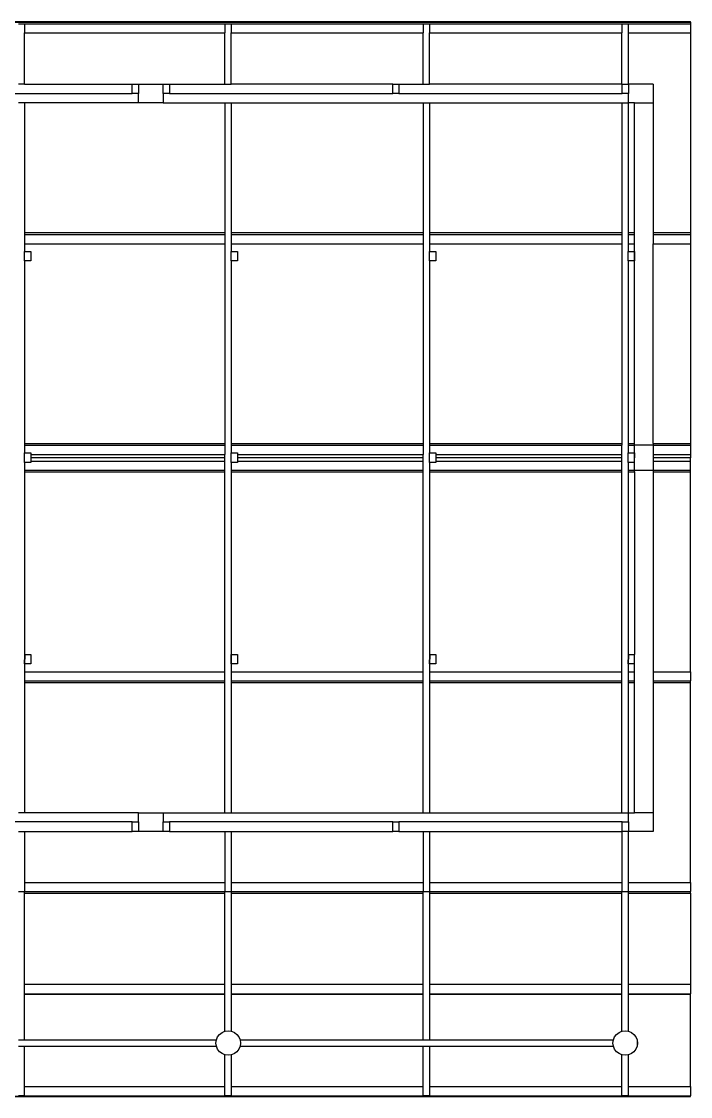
# Model space of a CAD drawing. Header units: metres. Extents: x 258817 to 259192, y 1878716 to 1878911.
# Drawn here: x 259026.95 to 259032.34, y 1878900.91 to 1878909.57 of the extents above; entities that cross this region are included whole.
import ezdxf

# ---------------------------------------------------------------- set-up
doc = ezdxf.new("R2010")
doc.units = ezdxf.units.M
doc.header["$MEASUREMENT"] = 0
doc.layers.add('SectionCutEdges', color=1, linetype='Continuous')

msp = doc.modelspace()

# ---------------------------------------------------------------- linework, layer by layer
for p, q in [((259011.66104, 1878909.57162), (259032.34104, 1878909.57162)), ((259011.66104, 1878909.5663), (259032.34104, 1878909.5663)), ((259026.9292, 1878909.55279), (259026.98, 1878909.55279)), ((259026.98, 1878909.55279), (259026.98, 1878909.47934)), ((259026.98, 1878909.55279), (259028.59159, 1878909.55279)), ((259028.59159, 1878909.55279), (259028.64239, 1878909.55279)), ((259028.59159, 1878909.55279), (259028.59159, 1878909.47934)), ((259028.64239, 1878909.55279), (259028.64239, 1878909.47934)), ((259028.64239, 1878909.55279), (259030.18986, 1878909.55279)), ((259030.18986, 1878909.55279), (259030.24066, 1878909.55279)), ((259030.18986, 1878909.55279), (259030.18986, 1878909.47934)), ((259030.24066, 1878909.55279), (259030.24066, 1878909.47934)), ((259030.24066, 1878909.55279), (259031.78944, 1878909.55279)), ((259031.78944, 1878909.55279), (259031.84024, 1878909.55279)), ((259031.78944, 1878909.55279), (259031.78944, 1878909.47934)), ((259031.84024, 1878909.55279), (259031.84024, 1878909.47934)), ((259031.84024, 1878909.55279), (259032.34104, 1878909.55279)), ((259032.34104, 1878909.5663), (259032.34104, 1878909.57162)), ((259032.34104, 1878909.5663), (259032.34104, 1878909.55279)), ((259032.34104, 1878909.55279), (259032.34104, 1878909.47934)), ((259026.98, 1878909.47934), (259028.59159, 1878909.47934)), ((259026.98, 1878909.06757), (259026.98, 1878909.47934)), ((259028.59159, 1878909.06757), (259028.59159, 1878909.47934)), ((259028.64239, 1878909.47934), (259030.18986, 1878909.47934)), ((259028.64239, 1878909.06757), (259028.64239, 1878909.47934)), ((259030.18986, 1878909.06757), (259030.18986, 1878909.47934)), ((259030.24066, 1878909.47934), (259031.78944, 1878909.47934)), ((259030.24066, 1878909.06757), (259030.24066, 1878909.47934)), ((259031.78944, 1878909.06757), (259031.78944, 1878909.47934)), ((259031.84024, 1878909.47934), (259032.34104, 1878909.47934)), ((259031.84024, 1878909.47934), (259031.84024, 1878909.06757)), ((259032.34104, 1878909.47934), (259032.34104, 1878907.86869)), ((259031.84104, 1878909.06757), (259031.84104, 1878909.26614)), ((259026.98, 1878909.06757), (259026.9292, 1878909.06757)), ((259026.98, 1878909.06757), (259027.84524, 1878909.06757)), ((259028.14684, 1878909.06757), (259028.59159, 1878909.06757)), ((259028.59159, 1878909.06757), (259028.64239, 1878909.06757)), ((259029.94314, 1878909.06757), (259028.64239, 1878909.06757)), ((259029.99394, 1878909.06757), (259030.18986, 1878909.06757)), ((259030.18986, 1878909.06757), (259030.24066, 1878909.06757)), ((259031.78944, 1878909.06757), (259030.24066, 1878909.06757)), ((259031.78944, 1878909.06757), (259031.79024, 1878909.06757)), ((259027.79104, 1878908.99137), (259027.84524, 1878908.99137)), ((259026.98, 1878908.91757), (259026.9292, 1878908.91757)), ((259027.89604, 1878908.91757), (259026.98, 1878908.91757)), ((259026.98, 1878908.91757), (259026.98, 1878907.86869)), ((259028.09604, 1878908.91757), (259028.59159, 1878908.91757)), ((259028.59159, 1878908.91757), (259028.59159, 1878907.86869)), ((259028.59159, 1878908.91757), (259028.64239, 1878908.91757)), ((259028.64239, 1878908.91757), (259028.64239, 1878907.86869)), ((259028.64239, 1878908.91757), (259030.18986, 1878908.91757)), ((259030.18986, 1878908.91757), (259030.18986, 1878907.86869)), ((259030.18986, 1878908.91757), (259030.24066, 1878908.91757)), ((259030.24066, 1878908.91757), (259030.24066, 1878907.86869)), ((259030.24066, 1878908.91757), (259031.78944, 1878908.91757)), ((259031.78944, 1878908.91757), (259031.78944, 1878907.86869)), ((259031.78944, 1878908.91757), (259031.84024, 1878908.91757)), ((259031.84024, 1878908.91757), (259031.84024, 1878907.86869)), ((259031.84024, 1878908.91757), (259031.84104, 1878908.91757)), ((259031.84104, 1878907.719), (259031.84104, 1878908.91757)), ((259028.59159, 1878907.86869), (259026.98, 1878907.86869)), ((259026.98, 1878907.86869), (259026.98, 1878907.85518)), ((259026.98, 1878907.85518), (259028.59159, 1878907.85518)), ((259026.98, 1878907.85518), (259026.98, 1878907.78172)), ((259028.59159, 1878907.86869), (259028.59159, 1878907.85518)), ((259028.59159, 1878907.85518), (259028.59159, 1878907.78172)), ((259030.18986, 1878907.86869), (259028.64239, 1878907.86869)), ((259028.64239, 1878907.86869), (259028.64239, 1878907.85518)), ((259028.64239, 1878907.85518), (259030.18986, 1878907.85518)), ((259028.64239, 1878907.85518), (259028.64239, 1878907.78172)), ((259030.18986, 1878907.86869), (259030.18986, 1878907.85518)), ((259030.18986, 1878907.85518), (259030.18986, 1878907.78172)), ((259031.78944, 1878907.86869), (259030.24066, 1878907.86869)), ((259030.24066, 1878907.86869), (259030.24066, 1878907.85518)), ((259030.24066, 1878907.85518), (259031.78944, 1878907.85518)), ((259030.24066, 1878907.85518), (259030.24066, 1878907.78172)), ((259031.78944, 1878907.86869), (259031.78944, 1878907.85518)), ((259031.78944, 1878907.85518), (259031.78944, 1878907.78172)), ((259031.89104, 1878907.86869), (259031.84024, 1878907.86869)), ((259031.84024, 1878907.86869), (259031.84024, 1878907.85518)), ((259031.84024, 1878907.85518), (259031.89104, 1878907.85518)), ((259031.84024, 1878907.85518), (259031.84024, 1878907.78172)), ((259032.34104, 1878907.86869), (259032.04104, 1878907.86869)), ((259032.04104, 1878907.85518), (259032.34104, 1878907.85518)), ((259032.34104, 1878907.86869), (259032.34104, 1878907.85518)), ((259032.34104, 1878907.85518), (259032.34104, 1878907.78172)), ((259026.98, 1878907.78172), (259028.59159, 1878907.78172)), ((259026.98, 1878907.78172), (259026.98, 1878907.719)), ((259028.59159, 1878907.78172), (259028.59159, 1878906.17107)), ((259028.64239, 1878907.78172), (259030.18986, 1878907.78172)), ((259028.64239, 1878907.78172), (259028.64239, 1878907.719)), ((259030.18986, 1878907.78172), (259030.18986, 1878906.17107)), ((259030.24066, 1878907.78172), (259031.78944, 1878907.78172)), ((259030.24066, 1878907.78172), (259030.24066, 1878907.719)), ((259031.78944, 1878907.78172), (259031.78944, 1878906.17107)), ((259031.84024, 1878907.78172), (259031.89104, 1878907.78172)), ((259031.84024, 1878907.78172), (259031.84024, 1878907.719)), ((259032.04104, 1878907.78172), (259032.34104, 1878907.78172)), ((259032.34104, 1878907.78172), (259032.34104, 1878906.17107)), ((259026.98, 1878907.6428), (259026.98, 1878907.719)), ((259026.98, 1878907.719), (259027.0308, 1878907.719)), ((259027.0308, 1878907.719), (259027.03, 1878907.6809)), ((259027.03, 1878907.6809), (259027.03007, 1878907.6809)), ((259027.03007, 1878907.6809), (259027.03007, 1878907.6428)), ((259028.64239, 1878907.6428), (259028.64239, 1878907.719)), ((259028.64239, 1878907.719), (259028.69319, 1878907.719)), ((259028.69319, 1878907.719), (259028.69239, 1878907.6809)), ((259028.69239, 1878907.6809), (259028.69246, 1878907.6809)), ((259028.69246, 1878907.6809), (259028.69246, 1878907.6428)), ((259030.24066, 1878907.6428), (259030.24066, 1878907.719)), ((259030.24066, 1878907.719), (259030.29146, 1878907.719)), ((259030.29146, 1878907.719), (259030.29066, 1878907.6809)), ((259030.29066, 1878907.6809), (259030.29072, 1878907.6809)), ((259030.29072, 1878907.6809), (259030.29072, 1878907.6428)), ((259031.84024, 1878907.6428), (259031.84024, 1878907.719)), ((259031.84024, 1878907.719), (259031.89104, 1878907.719)), ((259031.89104, 1878907.719), (259031.89024, 1878907.6809)), ((259031.89024, 1878907.6809), (259031.8903, 1878907.6809)), ((259031.8903, 1878907.6809), (259031.8903, 1878907.6428)), ((259027.03007, 1878907.6428), (259026.98, 1878907.6428)), ((259026.98, 1878907.6428), (259026.98, 1878906.17107)), ((259028.69246, 1878907.6428), (259028.64239, 1878907.6428)), ((259028.64239, 1878907.6428), (259028.64239, 1878906.17107)), ((259030.29072, 1878907.6428), (259030.24066, 1878907.6428)), ((259030.24066, 1878907.6428), (259030.24066, 1878906.17107)), ((259031.8903, 1878907.6428), (259031.84024, 1878907.6428)), ((259031.84024, 1878907.6428), (259031.84024, 1878906.17107)), ((259031.84104, 1878906.09567), (259031.84104, 1878907.6428)), ((259026.98, 1878906.17107), (259028.59159, 1878906.17107)), ((259026.98, 1878906.17107), (259026.98, 1878906.15757)), ((259026.98, 1878906.15757), (259028.59159, 1878906.15757)), ((259026.98, 1878906.15757), (259026.98, 1878906.09567)), ((259026.98, 1878906.01947), (259026.98, 1878906.09567)), ((259026.98, 1878906.09567), (259027.0308, 1878906.09567)), ((259027.0308, 1878906.09567), (259027.03056, 1878906.08411)), ((259028.59159, 1878906.17107), (259028.59159, 1878906.15757)), ((259028.59159, 1878906.15757), (259028.59159, 1878906.08411)), ((259028.64239, 1878906.17107), (259030.18986, 1878906.17107)), ((259028.64239, 1878906.17107), (259028.64239, 1878906.15757)), ((259028.64239, 1878906.15757), (259030.18986, 1878906.15757)), ((259028.64239, 1878906.15757), (259028.64239, 1878906.09567)), ((259028.64239, 1878906.01947), (259028.64239, 1878906.09567)), ((259028.64239, 1878906.09567), (259028.69319, 1878906.09567)), ((259028.69319, 1878906.09567), (259028.69295, 1878906.08411)), ((259030.18986, 1878906.17107), (259030.18986, 1878906.15757)), ((259030.18986, 1878906.15757), (259030.18986, 1878906.08411)), ((259030.24066, 1878906.17107), (259031.78944, 1878906.17107)), ((259030.24066, 1878906.17107), (259030.24066, 1878906.15757)), ((259030.24066, 1878906.15757), (259031.78944, 1878906.15757)), ((259030.24066, 1878906.15757), (259030.24066, 1878906.09567)), ((259030.24066, 1878906.01947), (259030.24066, 1878906.09567)), ((259030.24066, 1878906.09567), (259030.29146, 1878906.09567)), ((259030.29146, 1878906.09567), (259030.29122, 1878906.08411)), ((259031.78944, 1878906.17107), (259031.78944, 1878906.15757)), ((259031.78944, 1878906.08411), (259031.78944, 1878906.15757)), ((259031.84024, 1878906.17107), (259031.89104, 1878906.17107)), ((259031.84024, 1878906.17107), (259031.84024, 1878906.15757)), ((259031.84024, 1878906.15757), (259031.89104, 1878906.15757)), ((259031.84024, 1878906.15757), (259031.84024, 1878906.09567)), ((259031.84024, 1878906.01947), (259031.84024, 1878906.09567)), ((259031.84024, 1878906.09567), (259031.89104, 1878906.09567)), ((259031.89104, 1878906.09567), (259031.89079, 1878906.08411)), ((259032.04104, 1878906.17107), (259032.34104, 1878906.17107)), ((259032.04104, 1878906.15757), (259032.34104, 1878906.15757)), ((259032.34104, 1878906.17107), (259032.34104, 1878906.15757)), ((259032.34104, 1878906.15757), (259032.34104, 1878906.08411)), ((259027.0308, 1878906.01947), (259026.98, 1878906.01947)), ((259026.98, 1878906.01947), (259026.98, 1878905.95757)), ((259027.03056, 1878906.08411), (259027.03, 1878906.05757)), ((259027.03, 1878906.05757), (259027.0308, 1878906.05757)), ((259027.03056, 1878906.08411), (259028.59159, 1878906.08411)), ((259028.59159, 1878906.05757), (259027.0308, 1878906.05757)), ((259027.0308, 1878906.05757), (259027.0308, 1878906.03103)), ((259027.0308, 1878906.03103), (259028.59159, 1878906.03103)), ((259027.0308, 1878906.03103), (259027.0308, 1878906.01947)), ((259028.59159, 1878906.05757), (259028.59159, 1878906.08411)), ((259028.59159, 1878906.03103), (259028.59159, 1878906.05757)), ((259028.59159, 1878905.95757), (259028.59159, 1878906.03103)), ((259028.69319, 1878906.01947), (259028.64239, 1878906.01947)), ((259028.64239, 1878906.01947), (259028.64239, 1878905.95757)), ((259028.69295, 1878906.08411), (259028.69239, 1878906.05757)), ((259028.69239, 1878906.05757), (259028.69319, 1878906.05757)), ((259028.69295, 1878906.08411), (259030.18986, 1878906.08411)), ((259030.18986, 1878906.05757), (259028.69319, 1878906.05757)), ((259028.69319, 1878906.05757), (259028.69319, 1878906.03103)), ((259028.69319, 1878906.03103), (259030.18986, 1878906.03103)), ((259028.69319, 1878906.03103), (259028.69319, 1878906.01947)), ((259030.18986, 1878906.05757), (259030.18986, 1878906.08411)), ((259030.18986, 1878906.03103), (259030.18986, 1878906.05757)), ((259030.18986, 1878905.95757), (259030.18986, 1878906.03103)), ((259030.29146, 1878906.01947), (259030.24066, 1878906.01947)), ((259030.24066, 1878906.01947), (259030.24066, 1878905.95757)), ((259030.29122, 1878906.08411), (259030.29066, 1878906.05757)), ((259030.29066, 1878906.05757), (259030.29146, 1878906.05757)), ((259030.29122, 1878906.08411), (259031.78944, 1878906.08411)), ((259031.78944, 1878906.05757), (259030.29146, 1878906.05757)), ((259030.29146, 1878906.05757), (259030.29146, 1878906.03103)), ((259030.29146, 1878906.03103), (259031.78944, 1878906.03103)), ((259030.29146, 1878906.03103), (259030.29146, 1878906.01947)), ((259031.78944, 1878906.05757), (259031.78944, 1878906.08411)), ((259031.78944, 1878906.03103), (259031.78944, 1878906.05757)), ((259031.78944, 1878905.95757), (259031.78944, 1878906.03103)), ((259031.89104, 1878906.01947), (259031.84024, 1878906.01947)), ((259031.84024, 1878906.01947), (259031.84024, 1878905.95757)), ((259031.89079, 1878906.08411), (259031.89024, 1878906.05757)), ((259031.89024, 1878906.05757), (259031.89104, 1878906.05757)), ((259031.89079, 1878906.08411), (259031.89104, 1878906.08411)), ((259032.04104, 1878906.08411), (259032.34104, 1878906.08411)), ((259032.34104, 1878906.05757), (259032.04104, 1878906.05757)), ((259032.04104, 1878906.03103), (259032.34104, 1878906.03103)), ((259032.34104, 1878906.08411), (259032.34104, 1878906.05757)), ((259032.34104, 1878906.03103), (259032.34104, 1878906.05757)), ((259032.34104, 1878905.95757), (259032.34104, 1878906.03103)), ((259026.98, 1878905.95757), (259028.59159, 1878905.95757)), ((259026.98, 1878905.95757), (259026.98, 1878905.94406)), ((259026.98, 1878905.94406), (259028.59159, 1878905.94406)), ((259026.98, 1878905.94406), (259026.98, 1878904.39613)), ((259028.59159, 1878905.94406), (259028.59159, 1878905.95757)), ((259028.59159, 1878904.33341), (259028.59159, 1878905.94406)), ((259028.64239, 1878905.95757), (259030.18986, 1878905.95757)), ((259028.64239, 1878905.95757), (259028.64239, 1878905.94406)), ((259028.64239, 1878905.94406), (259030.18986, 1878905.94406)), ((259028.64239, 1878905.94406), (259028.64239, 1878904.39613)), ((259030.18986, 1878905.94406), (259030.18986, 1878905.95757)), ((259030.18986, 1878904.33341), (259030.18986, 1878905.94406)), ((259030.24066, 1878905.95757), (259031.78944, 1878905.95757)), ((259030.24066, 1878905.95757), (259030.24066, 1878905.94406)), ((259030.24066, 1878905.94406), (259031.78944, 1878905.94406)), ((259030.24066, 1878905.94406), (259030.24066, 1878904.39613)), ((259031.78944, 1878905.94406), (259031.78944, 1878905.95757)), ((259031.78944, 1878904.33341), (259031.78944, 1878905.94406)), ((259031.84024, 1878905.95757), (259031.89104, 1878905.95757)), ((259031.84024, 1878905.95757), (259031.84024, 1878905.94406)), ((259031.84024, 1878905.94406), (259031.89104, 1878905.94406)), ((259031.84024, 1878905.94406), (259031.84024, 1878904.39613)), ((259032.04104, 1878905.95757), (259032.34104, 1878905.95757)), ((259032.04104, 1878905.94406), (259032.34104, 1878905.94406)), ((259032.34104, 1878905.94406), (259032.34104, 1878905.95757)), ((259032.34104, 1878904.33341), (259032.34104, 1878905.94406)), ((259026.98, 1878904.39613), (259026.98074, 1878904.46625)), ((259026.98074, 1878904.47233), (259026.9808, 1878904.47233)), ((259026.9808, 1878904.47233), (259026.98074, 1878904.43423)), ((259026.98074, 1878904.46625), (259026.98074, 1878904.47233)), ((259026.98074, 1878904.46625), (259026.9808, 1878904.47233)), ((259026.98074, 1878904.43423), (259026.98074, 1878904.46625)), ((259026.9808, 1878904.47233), (259027.0308, 1878904.47233)), ((259027.0308, 1878904.47233), (259027.0308, 1878904.39613)), ((259028.64239, 1878904.39613), (259028.64313, 1878904.46625)), ((259028.64313, 1878904.47233), (259028.64319, 1878904.47233)), ((259028.64319, 1878904.47233), (259028.64313, 1878904.43423)), ((259028.64313, 1878904.46625), (259028.64313, 1878904.47233)), ((259028.64313, 1878904.46625), (259028.64319, 1878904.47233)), ((259028.64313, 1878904.43423), (259028.64313, 1878904.46625)), ((259028.64319, 1878904.47233), (259028.69319, 1878904.47233)), ((259028.69319, 1878904.47233), (259028.69319, 1878904.39613)), ((259030.24066, 1878904.39613), (259030.2414, 1878904.46625)), ((259030.2414, 1878904.47233), (259030.24146, 1878904.47233)), ((259030.24146, 1878904.47233), (259030.2414, 1878904.43423)), ((259030.2414, 1878904.46625), (259030.2414, 1878904.47233)), ((259030.2414, 1878904.46625), (259030.24146, 1878904.47233)), ((259030.2414, 1878904.43423), (259030.2414, 1878904.46625)), ((259030.24146, 1878904.47233), (259030.29146, 1878904.47233)), ((259030.29146, 1878904.47233), (259030.29146, 1878904.39613)), ((259031.84024, 1878904.39613), (259031.84097, 1878904.46625)), ((259031.84097, 1878904.47233), (259031.84104, 1878904.47233)), ((259031.84104, 1878904.47233), (259031.84097, 1878904.43423)), ((259031.84097, 1878904.46625), (259031.84097, 1878904.47233)), ((259031.84097, 1878904.46625), (259031.84104, 1878904.47233)), ((259031.84097, 1878904.43423), (259031.84097, 1878904.46625)), ((259031.84104, 1878904.47233), (259031.89104, 1878904.47233)), ((259027.0308, 1878904.39613), (259026.98, 1878904.39613)), ((259026.98, 1878904.39613), (259026.98, 1878904.33341)), ((259028.69319, 1878904.39613), (259028.64239, 1878904.39613)), ((259028.64239, 1878904.39613), (259028.64239, 1878904.33341)), ((259030.29146, 1878904.39613), (259030.24066, 1878904.39613)), ((259030.24066, 1878904.39613), (259030.24066, 1878904.33341)), ((259031.89104, 1878904.39613), (259031.84024, 1878904.39613)), ((259031.84024, 1878904.39613), (259031.84024, 1878904.33341)), ((259026.98, 1878904.33341), (259028.59159, 1878904.33341)), ((259026.98, 1878904.33341), (259026.98, 1878904.25995)), ((259028.59159, 1878904.25995), (259028.59159, 1878904.33341)), ((259028.64239, 1878904.33341), (259030.18986, 1878904.33341)), ((259028.64239, 1878904.33341), (259028.64239, 1878904.25995)), ((259030.18986, 1878904.25995), (259030.18986, 1878904.33341)), ((259030.24066, 1878904.33341), (259031.78944, 1878904.33341)), ((259030.24066, 1878904.33341), (259030.24066, 1878904.25995)), ((259031.78944, 1878904.25995), (259031.78944, 1878904.33341)), ((259031.84024, 1878904.33341), (259031.89104, 1878904.33341)), ((259031.84024, 1878904.33341), (259031.84024, 1878904.25995)), ((259032.04104, 1878904.33341), (259032.34104, 1878904.33341)), ((259032.34104, 1878904.33341), (259032.34104, 1878904.25995)), ((259026.98, 1878904.25995), (259028.59159, 1878904.25995)), ((259026.98, 1878904.25995), (259026.98, 1878904.24645)), ((259026.98, 1878904.24645), (259028.59159, 1878904.24645)), ((259026.98, 1878904.24645), (259026.98, 1878903.19757)), ((259028.59159, 1878904.24645), (259028.59159, 1878904.25995)), ((259028.59159, 1878903.19757), (259028.59159, 1878904.24645)), ((259028.64239, 1878904.25995), (259030.18986, 1878904.25995)), ((259028.64239, 1878904.25995), (259028.64239, 1878904.24645)), ((259028.64239, 1878904.24645), (259030.18986, 1878904.24645)), ((259028.64239, 1878904.24645), (259028.64239, 1878903.19757)), ((259030.18986, 1878904.24645), (259030.18986, 1878904.25995)), ((259030.18986, 1878903.19757), (259030.18986, 1878904.24645)), ((259030.24066, 1878904.25995), (259031.78944, 1878904.25995)), ((259030.24066, 1878904.25995), (259030.24066, 1878904.24645)), ((259030.24066, 1878904.24645), (259031.78944, 1878904.24645)), ((259030.24066, 1878904.24645), (259030.24066, 1878903.19757)), ((259031.78944, 1878904.24645), (259031.78944, 1878904.25995)), ((259031.78944, 1878903.19757), (259031.78944, 1878904.24645)), ((259031.84024, 1878904.25995), (259031.89104, 1878904.25995)), ((259031.84024, 1878904.25995), (259031.84024, 1878904.24645)), ((259031.84024, 1878904.24645), (259031.89104, 1878904.24645)), ((259031.84024, 1878904.24645), (259031.84024, 1878903.19757)), ((259032.04104, 1878904.25995), (259032.34104, 1878904.25995)), ((259032.04104, 1878904.24645), (259032.34104, 1878904.24645)), ((259032.34104, 1878904.24645), (259032.34104, 1878904.25995)), ((259032.34104, 1878902.6358), (259032.34104, 1878904.24645)), ((259026.98, 1878903.19757), (259026.9292, 1878903.19757)), ((259027.89604, 1878903.19757), (259026.98, 1878903.19757)), ((259028.09604, 1878903.19757), (259028.59159, 1878903.19757)), ((259028.59159, 1878903.19757), (259028.64239, 1878903.19757)), ((259028.64239, 1878903.19757), (259030.18986, 1878903.19757)), ((259030.18986, 1878903.19757), (259030.24066, 1878903.19757)), ((259030.24066, 1878903.19757), (259031.78944, 1878903.19757)), ((259031.78944, 1878903.19757), (259031.84024, 1878903.19757)), ((259031.84024, 1878903.19757), (259031.84104, 1878903.19757)), ((259027.84524, 1878903.12377), (259026.59644, 1878903.12377)), ((259029.94314, 1878903.12377), (259028.14684, 1878903.12377)), ((259031.79024, 1878903.12377), (259029.99394, 1878903.12377)), ((259026.98, 1878903.04757), (259026.98, 1878902.6358)), ((259028.59159, 1878903.04757), (259028.59159, 1878902.6358)), ((259028.64239, 1878903.04757), (259028.64239, 1878902.6358)), ((259030.18986, 1878903.04757), (259030.18986, 1878902.6358)), ((259030.24066, 1878903.04757), (259030.24066, 1878902.6358)), ((259031.78944, 1878903.04757), (259031.78944, 1878902.6358)), ((259031.84024, 1878903.04757), (259031.84024, 1878902.6358)), ((259026.98, 1878902.6358), (259028.59159, 1878902.6358)), ((259026.98, 1878902.6358), (259026.98, 1878902.56234)), ((259028.59159, 1878902.6358), (259028.59159, 1878902.56234)), ((259028.64239, 1878902.6358), (259030.18986, 1878902.6358)), ((259028.64239, 1878902.6358), (259028.64239, 1878902.56234)), ((259030.18986, 1878902.6358), (259030.18986, 1878902.56234)), ((259030.24066, 1878902.6358), (259031.78944, 1878902.6358)), ((259030.24066, 1878902.6358), (259030.24066, 1878902.56234)), ((259031.78944, 1878902.6358), (259031.78944, 1878902.56234)), ((259031.84024, 1878902.6358), (259032.34104, 1878902.6358)), ((259031.84024, 1878902.6358), (259031.84024, 1878902.56234)), ((259032.34104, 1878902.6358), (259032.34104, 1878902.56234)), ((259026.9292, 1878902.56234), (259026.98, 1878902.56234)), ((259026.98, 1878902.56234), (259028.59159, 1878902.56234)), ((259026.98, 1878902.54884), (259026.98, 1878902.56234)), ((259026.98, 1878902.54884), (259028.59159, 1878902.54884)), ((259026.98, 1878901.81591), (259026.98, 1878902.54884)), ((259028.59159, 1878902.56234), (259028.64239, 1878902.56234)), ((259028.59159, 1878902.54884), (259028.59159, 1878902.56234)), ((259028.59159, 1878901.81591), (259028.59159, 1878902.54884)), ((259028.64239, 1878902.56234), (259030.18986, 1878902.56234)), ((259028.64239, 1878902.56234), (259028.64239, 1878902.54884)), ((259028.64239, 1878902.54884), (259030.18986, 1878902.54884)), ((259028.64239, 1878902.54884), (259028.64239, 1878901.81591)), ((259030.18986, 1878902.56234), (259030.24066, 1878902.56234)), ((259030.18986, 1878902.54884), (259030.18986, 1878902.56234)), ((259030.18986, 1878901.81591), (259030.18986, 1878902.54884)), ((259030.24066, 1878902.56234), (259031.78944, 1878902.56234)), ((259030.24066, 1878902.56234), (259030.24066, 1878902.54884)), ((259030.24066, 1878902.54884), (259031.78944, 1878902.54884)), ((259030.24066, 1878902.54884), (259030.24066, 1878901.81591)), ((259031.78944, 1878902.56234), (259031.84024, 1878902.56234)), ((259031.78944, 1878902.54884), (259031.78944, 1878902.56234)), ((259031.78944, 1878901.81591), (259031.78944, 1878902.54884)), ((259031.84024, 1878902.56234), (259032.34104, 1878902.56234)), ((259031.84024, 1878902.56234), (259031.84024, 1878902.54884)), ((259031.84024, 1878902.54884), (259032.34104, 1878902.54884)), ((259031.84024, 1878902.54884), (259031.84024, 1878901.81591)), ((259032.34104, 1878902.54884), (259032.34104, 1878902.56234)), ((259032.34104, 1878902.54884), (259032.34104, 1878901.81591)), ((259026.98, 1878901.81591), (259028.59159, 1878901.81591)), ((259026.98, 1878901.73995), (259026.98, 1878901.81591)), ((259028.59159, 1878901.73995), (259028.59159, 1878901.81591)), ((259028.64239, 1878901.81591), (259030.18986, 1878901.81591)), ((259028.64239, 1878901.81591), (259028.64239, 1878901.73995)), ((259030.18986, 1878901.73995), (259030.18986, 1878901.81591)), ((259030.24066, 1878901.81591), (259031.78944, 1878901.81591)), ((259030.24066, 1878901.81591), (259030.24066, 1878901.73995)), ((259031.78944, 1878901.73995), (259031.78944, 1878901.81591)), ((259031.84024, 1878901.81591), (259032.34104, 1878901.81591)), ((259031.84024, 1878901.81591), (259031.84024, 1878901.73995)), ((259032.34104, 1878901.81591), (259032.34104, 1878901.73995)), ((259026.98, 1878901.73995), (259028.59159, 1878901.73995)), ((259026.98, 1878901.73589), (259026.98, 1878901.73995)), ((259026.98, 1878901.73589), (259028.59159, 1878901.73589)), ((259026.98, 1878901.36797), (259026.98, 1878901.73589)), ((259028.59159, 1878901.73589), (259028.59159, 1878901.73995)), ((259028.59159, 1878901.43695), (259028.59159, 1878901.73589)), ((259028.64239, 1878901.73995), (259030.18986, 1878901.73995)), ((259028.64239, 1878901.73995), (259028.64239, 1878901.73589)), ((259028.64239, 1878901.73589), (259030.18986, 1878901.73589)), ((259028.64239, 1878901.73589), (259028.64239, 1878901.43807)), ((259030.18986, 1878901.73589), (259030.18986, 1878901.73995)), ((259030.18986, 1878901.36797), (259030.18986, 1878901.73589)), ((259030.24066, 1878901.73995), (259031.78944, 1878901.73995)), ((259030.24066, 1878901.73995), (259030.24066, 1878901.73589)), ((259030.24066, 1878901.73589), (259031.78944, 1878901.73589)), ((259030.24066, 1878901.73589), (259030.24066, 1878901.36797)), ((259031.78944, 1878901.73589), (259031.78944, 1878901.73995)), ((259031.78944, 1878901.43749), (259031.78944, 1878901.73589)), ((259031.84024, 1878901.73995), (259032.34104, 1878901.73995)), ((259031.84024, 1878901.73995), (259031.84024, 1878901.73589)), ((259031.84024, 1878901.73589), (259032.34104, 1878901.73589)), ((259031.84024, 1878901.73589), (259031.84024, 1878901.4379)), ((259032.34104, 1878901.73589), (259032.34104, 1878901.73995)), ((259032.34104, 1878900.99352), (259032.34104, 1878901.73589)), ((259026.9292, 1878901.36797), (259026.98, 1878901.36797)), ((259026.98, 1878901.36797), (259028.52388, 1878901.36797)), ((259028.71433, 1878901.36797), (259030.18986, 1878901.36797)), ((259030.18986, 1878901.36797), (259030.24066, 1878901.36797)), ((259030.24066, 1878901.36797), (259031.72041, 1878901.36797)), ((259031.91086, 1878901.36797), (259031.9142, 1878901.36797)), ((259031.9142, 1878901.34257), (259031.9142, 1878901.36797)), ((259031.9142, 1878901.31717), (259031.9142, 1878901.34257)), ((259026.9292, 1878901.31717), (259026.98, 1878901.31717)), ((259026.98, 1878900.99352), (259026.98, 1878901.31717)), ((259026.98, 1878901.31717), (259028.52388, 1878901.31717)), ((259028.59159, 1878900.99352), (259028.59159, 1878901.24819)), ((259028.64239, 1878901.24707), (259028.64239, 1878900.99352)), ((259028.71433, 1878901.31717), (259030.18986, 1878901.31717)), ((259030.18986, 1878900.99352), (259030.18986, 1878901.31717)), ((259030.18986, 1878901.31717), (259030.24066, 1878901.31717)), ((259030.24066, 1878901.31717), (259030.24066, 1878900.99352)), ((259030.24066, 1878901.31717), (259031.72041, 1878901.31717)), ((259031.78944, 1878900.99352), (259031.78944, 1878901.24764)), ((259031.84024, 1878901.24724), (259031.84024, 1878900.99352)), ((259031.91086, 1878901.31717), (259031.9142, 1878901.31717)), ((259026.98, 1878900.99352), (259028.59159, 1878900.99352)), ((259026.98, 1878900.91757), (259026.98, 1878900.99352)), ((259028.59159, 1878900.91757), (259028.59159, 1878900.99352)), ((259028.64239, 1878900.99352), (259030.18986, 1878900.99352)), ((259028.64239, 1878900.99352), (259028.64239, 1878900.91757)), ((259030.18986, 1878900.91757), (259030.18986, 1878900.99352)), ((259030.24066, 1878900.99352), (259031.78944, 1878900.99352)), ((259030.24066, 1878900.99352), (259030.24066, 1878900.91757)), ((259031.78944, 1878900.91757), (259031.78944, 1878900.99352)), ((259031.84024, 1878900.99352), (259032.34104, 1878900.99352)), ((259031.84024, 1878900.99352), (259031.84024, 1878900.91757)), ((259032.34104, 1878900.99352), (259032.34104, 1878900.91757)), ((259011.66104, 1878900.91351), (259032.34104, 1878900.91351)), ((259011.66104, 1878900.91187), (259032.34104, 1878900.91187)), ((259026.98, 1878900.91757), (259026.9292, 1878900.91757)), ((259026.98, 1878900.91757), (259028.59159, 1878900.91757)), ((259028.64239, 1878900.91757), (259028.59159, 1878900.91757)), ((259028.64239, 1878900.91757), (259030.18986, 1878900.91757)), ((259030.24066, 1878900.91757), (259030.18986, 1878900.91757)), ((259030.24066, 1878900.91757), (259031.78944, 1878900.91757)), ((259031.84024, 1878900.91757), (259031.78944, 1878900.91757)), ((259031.84024, 1878900.91757), (259032.34104, 1878900.91757)), ((259032.34104, 1878900.91351), (259032.34104, 1878900.91757)), ((259032.34104, 1878900.91187), (259032.34104, 1878900.91351))]:
    msp.add_line(p, q)
at = {"layer": 'SectionCutEdges'}
for p, q in [((259027.84524, 1878908.99137), (259027.84524, 1878909.06757)), ((259027.84524, 1878909.06757), (259027.89604, 1878909.06757)), ((259027.89604, 1878909.06757), (259028.09604, 1878909.06757)), ((259027.89604, 1878909.06757), (259027.89604, 1878908.99137)), ((259028.09604, 1878909.06757), (259028.14684, 1878909.06757)), ((259028.09604, 1878908.99137), (259028.09604, 1878909.06757)), ((259028.14684, 1878909.06757), (259028.14684, 1878908.99137)), ((259029.94314, 1878908.99137), (259029.94314, 1878909.06757)), ((259029.94314, 1878909.06757), (259029.99394, 1878909.06757)), ((259029.99394, 1878909.06757), (259029.99394, 1878908.99137)), ((259031.79024, 1878908.99137), (259031.79024, 1878909.06757)), ((259031.79024, 1878909.06757), (259031.84024, 1878909.06757)), ((259031.84024, 1878909.06757), (259031.84104, 1878909.06757)), ((259031.84104, 1878909.06757), (259031.84104, 1878908.99137)), ((259032.04104, 1878909.06757), (259031.84104, 1878909.06757)), ((259032.04104, 1878909.06757), (259032.04104, 1878908.91757)), ((259026.04894, 1878908.99137), (259027.79104, 1878908.99137)), ((259027.89604, 1878908.99137), (259027.84524, 1878908.99137)), ((259027.89604, 1878908.91757), (259027.89604, 1878908.99137)), ((259028.14684, 1878908.99137), (259028.09604, 1878908.99137)), ((259028.09604, 1878908.99137), (259028.09604, 1878908.91757)), ((259028.14684, 1878908.99137), (259029.94314, 1878908.99137)), ((259029.99394, 1878908.99137), (259029.94314, 1878908.99137)), ((259029.99394, 1878908.99137), (259031.79024, 1878908.99137)), ((259031.84104, 1878908.99137), (259031.79024, 1878908.99137)), ((259031.84104, 1878908.91757), (259031.84104, 1878908.99137)), ((259028.09604, 1878908.91757), (259027.89604, 1878908.91757)), ((259031.89104, 1878908.91757), (259031.84104, 1878908.91757)), ((259031.89104, 1878908.91757), (259032.04104, 1878908.91757)), ((259031.89104, 1878907.86869), (259031.89104, 1878908.91757)), ((259032.04104, 1878908.91757), (259032.04104, 1878907.86869)), ((259031.89104, 1878907.85518), (259031.89104, 1878907.86869)), ((259031.89104, 1878907.78172), (259031.89104, 1878907.85518)), ((259032.04104, 1878907.86869), (259032.04104, 1878907.85518)), ((259032.04104, 1878907.85518), (259032.04104, 1878907.78172)), ((259031.89104, 1878907.719), (259031.89104, 1878907.78172)), ((259032.04104, 1878906.17107), (259032.04104, 1878907.78172)), ((259031.89104, 1878906.17107), (259031.89104, 1878907.719)), ((259031.89104, 1878906.15757), (259031.89104, 1878906.17107)), ((259032.04104, 1878906.15757), (259031.89104, 1878906.15757)), ((259031.89104, 1878906.09567), (259031.89104, 1878906.15757)), ((259031.89104, 1878906.08411), (259031.89104, 1878906.09567)), ((259032.04104, 1878906.17107), (259032.04104, 1878906.15757)), ((259032.04104, 1878906.15757), (259032.04104, 1878906.08411)), ((259031.89104, 1878906.05757), (259031.89104, 1878906.08411)), ((259031.89104, 1878906.01947), (259031.89104, 1878906.05757)), ((259031.89104, 1878905.95757), (259031.89104, 1878906.01947)), ((259032.04104, 1878906.08411), (259032.04104, 1878906.05757)), ((259032.04104, 1878906.05757), (259032.04104, 1878906.03103)), ((259032.04104, 1878906.03103), (259032.04104, 1878905.95757)), ((259031.89104, 1878905.95757), (259032.04104, 1878905.95757)), ((259031.89104, 1878905.94406), (259031.89104, 1878905.95757)), ((259031.89104, 1878905.94406), (259031.89104, 1878904.47233)), ((259032.04104, 1878905.95757), (259032.04104, 1878905.94406)), ((259032.04104, 1878905.94406), (259032.04104, 1878904.33341)), ((259031.89104, 1878904.39613), (259031.89104, 1878904.47233)), ((259031.89104, 1878904.33341), (259031.89104, 1878904.39613)), ((259031.89104, 1878904.25995), (259031.89104, 1878904.33341)), ((259032.04104, 1878904.33341), (259032.04104, 1878904.25995)), ((259031.89104, 1878904.24645), (259031.89104, 1878904.25995)), ((259031.89104, 1878903.19757), (259031.89104, 1878904.24645)), ((259032.04104, 1878904.25995), (259032.04104, 1878904.24645)), ((259032.04104, 1878904.24645), (259032.04104, 1878903.19757)), ((259027.89604, 1878903.19757), (259028.09604, 1878903.19757)), ((259027.89604, 1878903.12377), (259027.89604, 1878903.19757)), ((259028.09604, 1878903.19757), (259028.09604, 1878903.12377)), ((259031.84104, 1878903.19757), (259031.89104, 1878903.19757)), ((259031.84104, 1878903.12377), (259031.84104, 1878903.19757)), ((259032.04104, 1878903.19757), (259031.89104, 1878903.19757)), ((259032.04104, 1878903.19757), (259032.04104, 1878903.04757)), ((259027.84524, 1878903.12377), (259027.89604, 1878903.12377)), ((259027.84524, 1878903.04757), (259027.84524, 1878903.12377)), ((259027.89604, 1878903.12377), (259027.89604, 1878903.04757)), ((259028.09604, 1878903.12377), (259028.14684, 1878903.12377)), ((259028.09604, 1878903.04757), (259028.09604, 1878903.12377)), ((259028.14684, 1878903.12377), (259028.14684, 1878903.04757)), ((259029.94314, 1878903.04757), (259029.94314, 1878903.12377)), ((259029.94314, 1878903.12377), (259029.99394, 1878903.12377)), ((259029.99394, 1878903.12377), (259029.99394, 1878903.04757)), ((259031.79024, 1878903.04757), (259031.79024, 1878903.12377)), ((259031.79024, 1878903.12377), (259031.84104, 1878903.12377)), ((259031.84104, 1878903.12377), (259031.84104, 1878903.04757)), ((259026.9292, 1878903.04757), (259026.98, 1878903.04757)), ((259026.98, 1878903.04757), (259027.84524, 1878903.04757)), ((259027.89604, 1878903.04757), (259027.84524, 1878903.04757)), ((259028.09604, 1878903.04757), (259027.89604, 1878903.04757)), ((259028.14684, 1878903.04757), (259028.09604, 1878903.04757)), ((259028.14684, 1878903.04757), (259028.59159, 1878903.04757)), ((259028.59159, 1878903.04757), (259028.64239, 1878903.04757)), ((259028.64239, 1878903.04757), (259029.94314, 1878903.04757)), ((259029.99394, 1878903.04757), (259029.94314, 1878903.04757)), ((259029.99394, 1878903.04757), (259030.18986, 1878903.04757)), ((259030.18986, 1878903.04757), (259030.24066, 1878903.04757)), ((259030.24066, 1878903.04757), (259031.78944, 1878903.04757)), ((259031.78944, 1878903.04757), (259031.79024, 1878903.04757)), ((259031.84024, 1878903.04757), (259031.79024, 1878903.04757)), ((259031.84104, 1878903.04757), (259031.84024, 1878903.04757)), ((259032.04104, 1878903.04757), (259031.84104, 1878903.04757)), ((259028.53374, 1878901.39185), (259028.54941, 1878901.41227)), ((259028.54941, 1878901.41227), (259028.56982, 1878901.42793)), ((259028.56982, 1878901.42793), (259028.59159, 1878901.43695)), ((259028.59159, 1878901.43695), (259028.59359, 1878901.43778)), ((259028.59359, 1878901.43778), (259028.6191, 1878901.44114)), ((259028.6191, 1878901.44114), (259028.64239, 1878901.43807)), ((259028.64239, 1878901.43807), (259028.64462, 1878901.43778)), ((259028.64462, 1878901.43778), (259028.66839, 1878901.42793)), ((259028.66839, 1878901.42793), (259028.6888, 1878901.41227)), ((259028.6888, 1878901.41227), (259028.70447, 1878901.39185)), ((259031.73027, 1878901.39185), (259031.74594, 1878901.41227)), ((259031.74594, 1878901.41227), (259031.76635, 1878901.42793)), ((259031.76635, 1878901.42793), (259031.78944, 1878901.43749)), ((259031.78944, 1878901.43749), (259031.79012, 1878901.43778)), ((259031.79012, 1878901.43778), (259031.81564, 1878901.44114)), ((259031.81564, 1878901.44114), (259031.84024, 1878901.4379)), ((259031.84024, 1878901.4379), (259031.84115, 1878901.43778)), ((259031.84115, 1878901.43778), (259031.86492, 1878901.42793)), ((259031.86492, 1878901.42793), (259031.88533, 1878901.41227)), ((259031.88533, 1878901.41227), (259031.901, 1878901.39185)), ((259028.52054, 1878901.34257), (259028.52388, 1878901.36797)), ((259028.52388, 1878901.31717), (259028.52054, 1878901.34257)), ((259028.52388, 1878901.36797), (259028.52389, 1878901.36808)), ((259028.52389, 1878901.36808), (259028.53374, 1878901.39185)), ((259028.70447, 1878901.39185), (259028.71431, 1878901.36808)), ((259028.71431, 1878901.36808), (259028.71433, 1878901.36797)), ((259028.71433, 1878901.36797), (259028.71767, 1878901.34257)), ((259028.71767, 1878901.34257), (259028.71433, 1878901.31717)), ((259031.71707, 1878901.34257), (259031.72041, 1878901.36797)), ((259031.72041, 1878901.31717), (259031.71707, 1878901.34257)), ((259031.72041, 1878901.36797), (259031.72042, 1878901.36808)), ((259031.72042, 1878901.36808), (259031.73027, 1878901.39185)), ((259031.901, 1878901.39185), (259031.91085, 1878901.36808)), ((259031.91085, 1878901.36808), (259031.91086, 1878901.36797)), ((259031.91086, 1878901.36797), (259031.9142, 1878901.34257)), ((259031.9142, 1878901.34257), (259031.91086, 1878901.31717)), ((259028.52389, 1878901.31706), (259028.52388, 1878901.31717)), ((259028.53374, 1878901.29328), (259028.52389, 1878901.31706)), ((259028.54941, 1878901.27287), (259028.53374, 1878901.29328)), ((259028.56982, 1878901.25721), (259028.54941, 1878901.27287)), ((259028.59159, 1878901.24819), (259028.56982, 1878901.25721)), ((259028.59359, 1878901.24736), (259028.59159, 1878901.24819)), ((259028.6191, 1878901.244), (259028.59359, 1878901.24736)), ((259028.64239, 1878901.24707), (259028.6191, 1878901.244)), ((259028.64462, 1878901.24736), (259028.64239, 1878901.24707)), ((259028.66839, 1878901.25721), (259028.64462, 1878901.24736)), ((259028.6888, 1878901.27287), (259028.66839, 1878901.25721)), ((259028.70447, 1878901.29328), (259028.6888, 1878901.27287)), ((259028.71431, 1878901.31706), (259028.70447, 1878901.29328)), ((259028.71433, 1878901.31717), (259028.71431, 1878901.31706)), ((259031.72042, 1878901.31706), (259031.72041, 1878901.31717)), ((259031.73027, 1878901.29328), (259031.72042, 1878901.31706)), ((259031.74594, 1878901.27287), (259031.73027, 1878901.29328)), ((259031.76635, 1878901.25721), (259031.74594, 1878901.27287)), ((259031.78944, 1878901.24764), (259031.76635, 1878901.25721)), ((259031.79012, 1878901.24736), (259031.78944, 1878901.24764)), ((259031.81564, 1878901.244), (259031.79012, 1878901.24736)), ((259031.84024, 1878901.24724), (259031.81564, 1878901.244)), ((259031.84115, 1878901.24736), (259031.84024, 1878901.24724)), ((259031.86492, 1878901.25721), (259031.84115, 1878901.24736)), ((259031.88533, 1878901.27287), (259031.86492, 1878901.25721)), ((259031.901, 1878901.29328), (259031.88533, 1878901.27287)), ((259031.91085, 1878901.31706), (259031.901, 1878901.29328)), ((259031.91086, 1878901.31717), (259031.91085, 1878901.31706))]:
    msp.add_line(p, q, dxfattribs=at)

doc.saveas('drawing.dxf')
